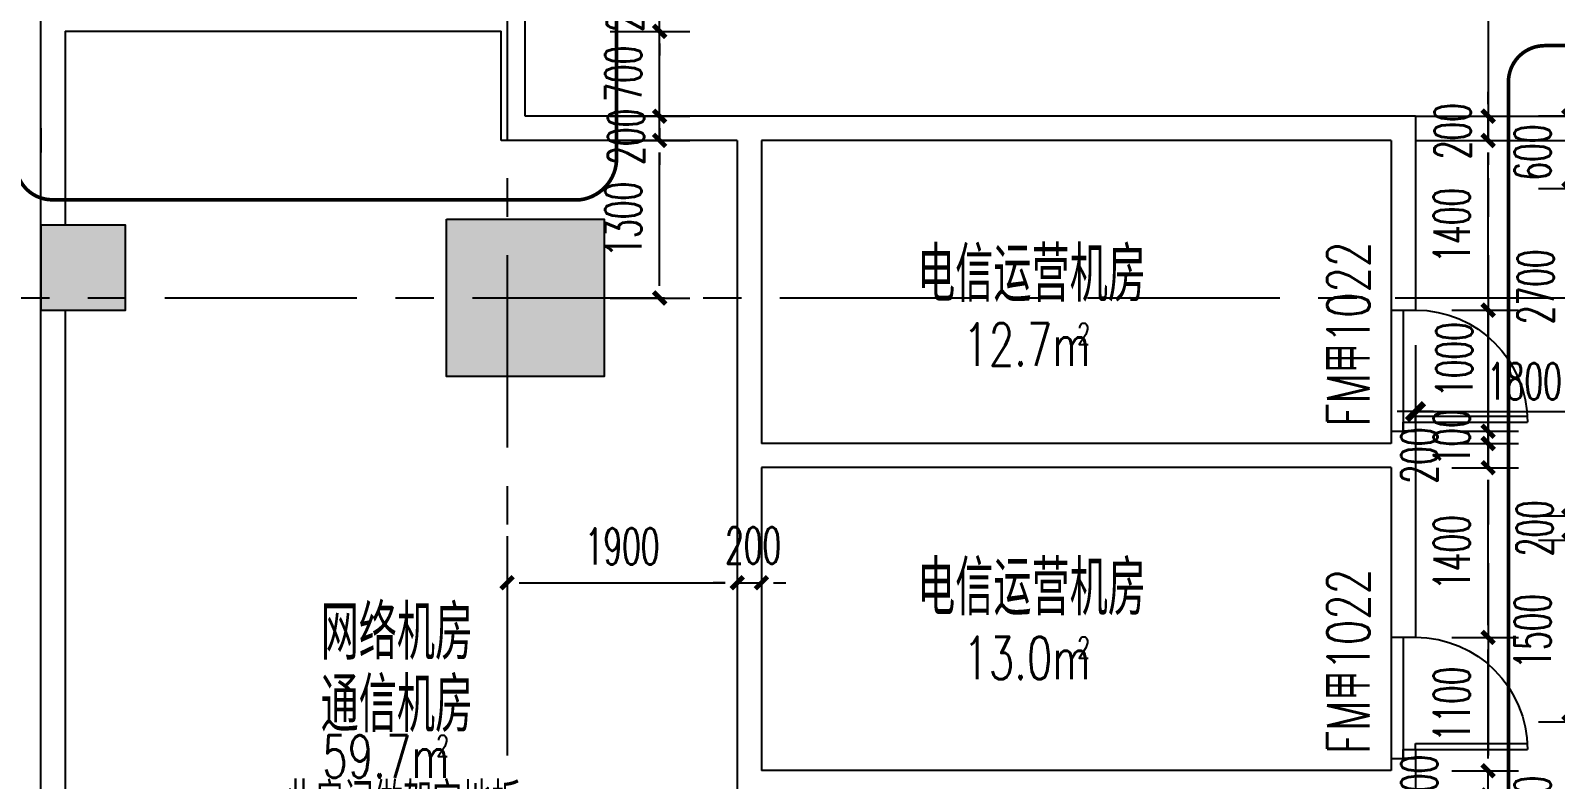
# Model space of a CAD drawing. Extents: x 824790 to 973415, y 4290613 to 4374713.
# Drawn here: x 904375 to 916966, y 4334223 to 4340402 of the extents above; entities that cross this region are included whole.
import ezdxf

# ---------------------------------------------------------------- set-up
doc = ezdxf.new("R2010")
doc.units = 0
doc.header["$LTSCALE"] = 1000
doc.header["$MEASUREMENT"] = 0
for name, pattern in [('ACAD_ISO08W100', [36, 24, -3, 6, -3]), ('CENTER', [50.8, 31.75, -6.35, 6.35, -6.35]), ('DOTE', [2.42, 2, -0.2, 0.02, -0.2]), ('HIDDEN', [0.375, 0.25, -0.125])]:
    doc.linetypes.add(name, pattern=pattern)
doc.layers.get('0').update_dxf_attribs({"color": 255, "linetype": 'CONTINUOUS'})
for name, color, linetype in [('A-AREA-TEXT', 6, 'CONTINUOUS'), ('A-DIM', 201, 'CONTINUOUS'), ('A-DOTE', 8, 'ACAD_ISO08W100'), ('A-LINE', 254, 'CONTINUOUS'), ('A-NOTE', 150, 'CONTINUOUS'), ('A-TEXT-CN', 31, 'CONTINUOUS'), ('A-WALL', 2, 'CONTINUOUS'), ('A-WINDOW', 4, 'CONTINUOUS'), ('A-WINDOW-TEXT', 93, 'CONTINUOUS'), ('DOTE', 17, 'DOTE'), ('HATCH-F252', 252, 'CONTINUOUS'), ('S-COLUMN', 1, 'CONTINUOUS'), ('柱子', 9, 'CONTINUOUS')]:
    doc.layers.add(name, color=color, linetype=linetype)
doc.styles.add('_HZTXT', font='tjromans.shx', dxfattribs={"width": 0.7, "bigfont": 'tjhztxt.shx'})
doc.styles.add('_TCH_DIM', font='SIMPLEX', dxfattribs={"bigfont": 'GBCBIG'})
doc.styles.add('DIM_FONT', font='SIMPLEX.shx', dxfattribs={"width": 0.6, "bigfont": 'GBCBIG.shx'})
doc.styles.add('PRC-S', font='TJROMANS.shx', dxfattribs={"width": 0.7, "bigfont": 'hztxt.shx'})
doc.dimstyles.new('DIM100', dxfattribs={"dimscale": 100, "dimtxt": 3, "dimasz": 0.01, "dimexe": 1, "dimexo": 1, "dimgap": 1, "dimtad": 1, "dimdec": 0, "dimzin": 0, "dimdsep": 46, "dimtxsty": 'DIM_FONT', "dimblk1": 'h-_DIMX', "dimblk2": 'h-_DIMX', "dimsah": 1, "dimcen": 0.01, "dimclrd": 256, "dimclre": 256, "dimclrt": 7, "dimadec": 3, "dimazin": 0, "dimtfac": 1, "dimtdec": 0, "dimtix": 1, "dimtmove": 2, "dimatfit": 3, "dimldrblk": 'h-_DIMX', "dimfxl": 0, "dimtolj": 1, "dimtzin": 5, "dimarcsym": 0})
doc.dimstyles.new('DIMN', dxfattribs={"dimtxt": 300, "dimasz": 100, "dimexe": 250, "dimexo": 300, "dimgap": 150, "dimtad": 1, "dimdec": 0, "dimzin": 0, "dimdsep": 46, "dimtxsty": 'DIM_FONT', "dimblk": 'h-_ArchTick', "dimcen": 0.09, "dimclrt": 7, "dimazin": 2, "dimtfac": 1, "dimtdec": 0, "dimtix": 1, "dimtmove": 2, "dimatfit": 3, "dimfxl": 0, "dimtolj": 1, "dimtzin": 0, "dimarcsym": 0})

# ---------------------------------------------------------------- blocks, each defined once
blk = doc.blocks.new('h-wrt')
at = {"layer": 'A-DOTE', "linetype": 'CENTER', "ltscale": 0.05}
for p, q in [((-2532328.9, -1744636.2), (-2532328.9, -1784214.6)), ((-2524228.9, -1744636.2), (-2524228.9, -1784214.6)), ((-2603736, -1760229), (-2483728.3, -1760229))]:
    blk.add_line(p, q, dxfattribs=at)
blk = doc.blocks.new('h-D10')
for p, q in [((75, 0), (75, 925)), ((125, 0), (125, 923.64766)), ((75, 0), (125, 0))]:
    blk.add_line(p, q)
blk.add_lwpolyline([(75, 0), (0, 0), (0, -100), (75, -100)], close=True)
blk.add_arc((75, 0), 925, 0, 90)
blk = doc.blocks.new('h-1300柱')
at = {"layer": 'HATCH-F252'}
blk.add_hatch(color=256, dxfattribs=at).paths.add_polyline_path([(944696, 4491023), (945996, 4491023), (945996, 4489723), (944696, 4489723)])
at = {"layer": 'S-COLUMN'}
blk.add_lwpolyline([(944696, 4491023), (945996, 4491023), (945996, 4489723), (944696, 4489723)], close=True, dxfattribs=at)
blk = doc.blocks.new('h-二层柱网')
at = {"layer": 'A-WALL'}
blk.add_blockref('h-1300柱', (163114, -152177), dxfattribs=at)
blk = doc.blocks.new('h-结构补小柱')
at = {"layer": 'HATCH-F252'}
blk.add_hatch(color=256, dxfattribs=at).paths.add_polyline_path([(-600, -900), (100, -900), (100, -200), (-600, -200)])
at = {"layer": '柱子', "color": 1}
blk.add_lwpolyline([(-600, -900), (100, -900), (100, -200), (-600, -200)], close=True, dxfattribs=at)
blk = doc.blocks.new('h-_DIMX')
blk.add_line((-150, 0), (150, 0))
at = {"const_width": 50}
blk.add_lwpolyline([(-70, -70), (70, 70)], dxfattribs=at)
blk = doc.blocks.new('h-_ArchTick')
at = {"color": 0, "linetype": 'ByBlock', "const_width": 0.4}
blk.add_lwpolyline([(-0.5, -0.5), (0.5, 0.5)], dxfattribs=at)
blk = doc.blocks.new('*D226')
at = {"layer": 'A-DIM', "color": 0, "lineweight": -2, "transparency": 16777216}
for p, q in [((909569, 4340695), (909569, 4340795)), ((909160, 4340595), (909819, 4340595)), ((909569, 4340395), (909569, 4340595)), ((909160, 4340395), (909819, 4340395)), ((909569, 4340295), (909569, 4340195))]:
    blk.add_line(p, q, dxfattribs=at)
at = {"layer": 'A-DIM', "color": 0, "lineweight": -2, "transparency": 16777216, "xscale": 100, "yscale": 100, "zscale": 100}
for p, rotation in [((909569, 4340595), 270), ((909569, 4340395), 90)]:
    blk.add_blockref('h-_ArchTick', p, dxfattribs=dict(at, rotation=rotation))
at = {"layer": 'A-DIM', "color": 7, "transparency": 16777216, "insert": (909282, 4340622), "char_height": 300, "attachment_point": 5, "rotation": 90, "style": 'DIM_FONT'}
blk.add_mtext('\\A1;200', dxfattribs=at)
blk = doc.blocks.new('*D924')
at = {"layer": 'A-DIM', "color": 0, "lineweight": -2, "transparency": 16777216}
for p, q in [((909569, 4340495), (909569, 4340595)), ((909160, 4340395), (909819, 4340395)), ((909569, 4339695), (909569, 4340395)), ((909160, 4339695), (909819, 4339695)), ((909569, 4339595), (909569, 4339495))]:
    blk.add_line(p, q, dxfattribs=at)
at = {"layer": 'A-DIM', "color": 0, "lineweight": -2, "transparency": 16777216, "xscale": 100, "yscale": 100, "zscale": 100}
for p, rotation in [((909569, 4340395), 270), ((909569, 4339695), 90)]:
    blk.add_blockref('h-_ArchTick', p, dxfattribs=dict(at, rotation=rotation))
at = {"layer": 'A-DIM', "color": 7, "transparency": 16777216, "insert": (909269, 4340045), "char_height": 300, "attachment_point": 5, "rotation": 90, "style": 'DIM_FONT'}
blk.add_mtext('\\A1;700', dxfattribs=at)
blk = doc.blocks.new('*D923')
at = {"layer": 'A-DIM', "color": 0, "lineweight": -2, "transparency": 16777216}
for p, q in [((909569, 4339795), (909569, 4339895)), ((909160, 4339695), (909819, 4339695)), ((909569, 4339495), (909569, 4339695)), ((909160, 4339495), (909819, 4339495)), ((909569, 4339395), (909569, 4339295))]:
    blk.add_line(p, q, dxfattribs=at)
at = {"layer": 'A-DIM', "color": 0, "lineweight": -2, "transparency": 16777216, "xscale": 100, "yscale": 100, "zscale": 100}
for p, rotation in [((909569, 4339695), 270), ((909569, 4339495), 90)]:
    blk.add_blockref('h-_ArchTick', p, dxfattribs=dict(at, rotation=rotation))
at = {"layer": 'A-DIM', "color": 7, "transparency": 16777216, "insert": (909292, 4339525), "char_height": 300, "attachment_point": 5, "rotation": 90, "style": 'DIM_FONT'}
blk.add_mtext('\\A1;200', dxfattribs=at)
blk = doc.blocks.new('*D922')
at = {"layer": 'A-DIM', "color": 0, "lineweight": -2, "transparency": 16777216}
for p, q in [((909160, 4339495), (909819, 4339495)), ((909569, 4338295), (909569, 4339395)), ((909160, 4338195), (909819, 4338195))]:
    blk.add_line(p, q, dxfattribs=at)
at = {"layer": 'A-DIM', "color": 0, "lineweight": -2, "transparency": 16777216, "xscale": 100, "yscale": 100, "zscale": 100}
for p, rotation in [((909569, 4339495), 90), ((909569, 4338195), 270)]:
    blk.add_blockref('h-_ArchTick', p, dxfattribs=dict(at, rotation=rotation))
at = {"layer": 'A-DIM', "color": 7, "transparency": 16777216, "insert": (909269, 4338845), "char_height": 300, "attachment_point": 5, "rotation": 90, "style": 'DIM_FONT'}
blk.add_mtext('\\A1;1300', dxfattribs=at)
blk = doc.blocks.new('*D921')
at = {"layer": 'A-DIM', "color": 0, "lineweight": -2, "transparency": 16777216}
for p, q in [((917077, 4339795), (917077, 4339895)), ((917310, 4339695), (916827, 4339695)), ((917077, 4339095), (917077, 4339695)), ((917310, 4339095), (916827, 4339095)), ((917077, 4338995), (917077, 4338895))]:
    blk.add_line(p, q, dxfattribs=at)
at = {"layer": 'A-DIM', "color": 0, "lineweight": -2, "transparency": 16777216, "xscale": 100, "yscale": 100, "zscale": 100}
for p, rotation in [((917077, 4339695), 270), ((917077, 4339095), 90)]:
    blk.add_blockref('h-_ArchTick', p, dxfattribs=dict(at, rotation=rotation))
at = {"layer": 'A-DIM', "color": 7, "transparency": 16777216, "insert": (916777, 4339395), "char_height": 300, "attachment_point": 5, "rotation": 90, "style": 'DIM_FONT'}
blk.add_mtext('\\A1;600', dxfattribs=at)
blk = doc.blocks.new('*D518')
at = {"layer": 'A-DIM', "color": 0, "lineweight": -2, "transparency": 16777216}
for p, q in [((917310, 4339095), (916827, 4339095)), ((917077, 4338995), (917077, 4338754)), ((917077, 4336495), (917077, 4337820)), ((917310, 4336395), (916827, 4336395))]:
    blk.add_line(p, q, dxfattribs=at)
at = {"layer": 'A-DIM', "color": 0, "lineweight": -2, "transparency": 16777216, "xscale": 100, "yscale": 100, "zscale": 100}
for p, rotation in [((917077, 4339095), 90), ((917077, 4336395), 270)]:
    blk.add_blockref('h-_ArchTick', p, dxfattribs=dict(at, rotation=rotation))
at = {"layer": 'A-DIM', "color": 7, "transparency": 16777216, "insert": (916802, 4338287), "char_height": 300, "attachment_point": 5, "rotation": 90, "style": 'DIM_FONT'}
blk.add_mtext('\\A1;2700', dxfattribs=at)
blk = doc.blocks.new('*D519')
at = {"layer": 'A-DIM', "color": 0, "lineweight": -2, "transparency": 16777216}
for p, q in [((917077, 4336495), (917077, 4336595)), ((917310, 4336395), (916827, 4336395)), ((917077, 4336195), (917077, 4336395)), ((917310, 4336195), (916827, 4336195)), ((917077, 4336095), (917077, 4335995))]:
    blk.add_line(p, q, dxfattribs=at)
at = {"layer": 'A-DIM', "color": 0, "lineweight": -2, "transparency": 16777216, "xscale": 100, "yscale": 100, "zscale": 100}
for p, rotation in [((917077, 4336395), 270), ((917077, 4336195), 90)]:
    blk.add_blockref('h-_ArchTick', p, dxfattribs=dict(at, rotation=rotation))
at = {"layer": 'A-DIM', "color": 7, "transparency": 16777216, "insert": (916794, 4336295), "char_height": 300, "attachment_point": 5, "rotation": 90, "style": 'DIM_FONT'}
blk.add_mtext('\\A1;200', dxfattribs=at)
blk = doc.blocks.new('*D520')
at = {"layer": 'A-DIM', "color": 0, "lineweight": -2, "transparency": 16777216}
for p, q in [((917310, 4336195), (916827, 4336195)), ((917077, 4334795), (917077, 4336095)), ((917310, 4334695), (916827, 4334695))]:
    blk.add_line(p, q, dxfattribs=at)
at = {"layer": 'A-DIM', "color": 0, "lineweight": -2, "transparency": 16777216, "xscale": 100, "yscale": 100, "zscale": 100}
for p, rotation in [((917077, 4336195), 90), ((917077, 4334695), 270)]:
    blk.add_blockref('h-_ArchTick', p, dxfattribs=dict(at, rotation=rotation))
at = {"layer": 'A-DIM', "color": 7, "transparency": 16777216, "insert": (916777, 4335445), "char_height": 300, "attachment_point": 5, "rotation": 90, "style": 'DIM_FONT'}
blk.add_mtext('\\A1;1500', dxfattribs=at)
blk = doc.blocks.new('*D521')
at = {"layer": 'A-DIM', "color": 0, "lineweight": -2, "transparency": 16777216}
for p, q in [((917310, 4334695), (916827, 4334695)), ((917077, 4333295), (917077, 4334595)), ((917310, 4333195), (916827, 4333195))]:
    blk.add_line(p, q, dxfattribs=at)
at = {"layer": 'A-DIM', "color": 0, "lineweight": -2, "transparency": 16777216, "xscale": 100, "yscale": 100, "zscale": 100}
for p, rotation in [((917077, 4334695), 90), ((917077, 4333195), 270)]:
    blk.add_blockref('h-_ArchTick', p, dxfattribs=dict(at, rotation=rotation))
at = {"layer": 'A-DIM', "color": 7, "transparency": 16777216, "insert": (916777, 4333945), "char_height": 300, "attachment_point": 5, "rotation": 90, "style": 'DIM_FONT'}
blk.add_mtext('\\A1;1500', dxfattribs=at)
blk = doc.blocks.new('*D633')
at = {"layer": 'A-DIM', "color": 0, "lineweight": -2, "transparency": 16777216}
for p, q in [((916410, 4334395), (916410, 4334495)), ((916110, 4334295), (916660, 4334295)), ((916410, 4334095), (916410, 4334295)), ((916110, 4334095), (916660, 4334095)), ((916410, 4333995), (916410, 4333895))]:
    blk.add_line(p, q, dxfattribs=at)
at = {"layer": 'A-DIM', "color": 0, "lineweight": -2, "transparency": 16777216, "xscale": 100, "yscale": 100, "zscale": 100}
for p, rotation in [((916410, 4334295), 270), ((916410, 4334095), 90)]:
    blk.add_blockref('h-_ArchTick', p, dxfattribs=dict(at, rotation=rotation))
at = {"layer": 'A-DIM', "color": 7, "transparency": 16777216, "insert": (915842, 4334195), "char_height": 300, "attachment_point": 5, "rotation": 90, "style": 'DIM_FONT'}
blk.add_mtext('\\A1;200', dxfattribs=at)
blk = doc.blocks.new('*D634')
at = {"layer": 'A-DIM', "color": 0, "lineweight": -2, "transparency": 16777216}
for p, q in [((916110, 4335395), (916660, 4335395)), ((916410, 4334395), (916410, 4335295)), ((916110, 4334295), (916660, 4334295))]:
    blk.add_line(p, q, dxfattribs=at)
at = {"layer": 'A-DIM', "color": 0, "lineweight": -2, "transparency": 16777216, "xscale": 100, "yscale": 100, "zscale": 100}
for p, rotation in [((916410, 4335395), 90), ((916410, 4334295), 270)]:
    blk.add_blockref('h-_ArchTick', p, dxfattribs=dict(at, rotation=rotation))
at = {"layer": 'A-DIM', "color": 7, "transparency": 16777216, "insert": (916110, 4334845), "char_height": 300, "attachment_point": 5, "rotation": 90, "style": 'DIM_FONT'}
blk.add_mtext('\\A1;1100', dxfattribs=at)
blk = doc.blocks.new('*D635')
at = {"layer": 'A-DIM', "color": 0, "lineweight": -2, "transparency": 16777216}
for p, q in [((916110, 4336795), (916660, 4336795)), ((916410, 4335495), (916410, 4336695)), ((916110, 4335395), (916660, 4335395))]:
    blk.add_line(p, q, dxfattribs=at)
at = {"layer": 'A-DIM', "color": 0, "lineweight": -2, "transparency": 16777216, "xscale": 100, "yscale": 100, "zscale": 100}
for p, rotation in [((916410, 4336795), 90), ((916410, 4335395), 270)]:
    blk.add_blockref('h-_ArchTick', p, dxfattribs=dict(at, rotation=rotation))
at = {"layer": 'A-DIM', "color": 7, "transparency": 16777216, "insert": (916110, 4336095), "char_height": 300, "attachment_point": 5, "rotation": 90, "style": 'DIM_FONT'}
blk.add_mtext('\\A1;1400', dxfattribs=at)
blk = doc.blocks.new('*D636')
at = {"layer": 'A-DIM', "color": 0, "lineweight": -2, "transparency": 16777216}
for p, q in [((916410, 4337095), (916410, 4337195)), ((916110, 4336995), (916660, 4336995)), ((916410, 4336795), (916410, 4336995)), ((916110, 4336795), (916660, 4336795)), ((916410, 4336695), (916410, 4336595))]:
    blk.add_line(p, q, dxfattribs=at)
at = {"layer": 'A-DIM', "color": 0, "lineweight": -2, "transparency": 16777216, "xscale": 100, "yscale": 100, "zscale": 100}
for p, rotation in [((916410, 4336995), 270), ((916410, 4336795), 90)]:
    blk.add_blockref('h-_ArchTick', p, dxfattribs=dict(at, rotation=rotation))
at = {"layer": 'A-DIM', "color": 7, "transparency": 16777216, "insert": (915842, 4336895), "char_height": 300, "attachment_point": 5, "rotation": 90, "style": 'DIM_FONT'}
blk.add_mtext('\\A1;200', dxfattribs=at)
blk = doc.blocks.new('*D637')
at = {"layer": 'A-DIM', "color": 0, "lineweight": -2, "transparency": 16777216}
for p, q in [((916410, 4337195), (916410, 4337295)), ((916110, 4337095), (916660, 4337095)), ((916110, 4336995), (916660, 4336995)), ((916410, 4336995), (916410, 4337095)), ((916410, 4336895), (916410, 4336795))]:
    blk.add_line(p, q, dxfattribs=at)
at = {"layer": 'A-DIM', "color": 0, "lineweight": -2, "transparency": 16777216, "xscale": 100, "yscale": 100, "zscale": 100}
for p, rotation in [((916410, 4337095), 270), ((916410, 4336995), 90)]:
    blk.add_blockref('h-_ArchTick', p, dxfattribs=dict(at, rotation=rotation))
at = {"layer": 'A-DIM', "color": 7, "transparency": 16777216, "insert": (916110, 4337045), "char_height": 300, "attachment_point": 5, "rotation": 90, "style": 'DIM_FONT'}
blk.add_mtext('\\A1;100', dxfattribs=at)
blk = doc.blocks.new('*D638')
at = {"layer": 'A-DIM', "color": 0, "lineweight": -2, "transparency": 16777216}
for p, q in [((916410, 4338195), (916410, 4338295)), ((916110, 4338095), (916660, 4338095)), ((916410, 4337095), (916410, 4338095)), ((916110, 4337095), (916660, 4337095)), ((916410, 4336995), (916410, 4336895))]:
    blk.add_line(p, q, dxfattribs=at)
at = {"layer": 'A-DIM', "color": 0, "lineweight": -2, "transparency": 16777216, "xscale": 100, "yscale": 100, "zscale": 100}
for p, rotation in [((916410, 4338095), 270), ((916410, 4337095), 90)]:
    blk.add_blockref('h-_ArchTick', p, dxfattribs=dict(at, rotation=rotation))
at = {"layer": 'A-DIM', "color": 7, "transparency": 16777216, "insert": (916130, 4337687), "char_height": 300, "attachment_point": 5, "rotation": 90, "style": 'DIM_FONT'}
blk.add_mtext('\\A1;1000', dxfattribs=at)
blk = doc.blocks.new('*D920')
at = {"layer": 'A-DIM', "color": 0, "lineweight": -2, "transparency": 16777216}
for p, q in [((916110, 4339495), (916660, 4339495)), ((916410, 4338195), (916410, 4339395)), ((916110, 4338095), (916660, 4338095))]:
    blk.add_line(p, q, dxfattribs=at)
at = {"layer": 'A-DIM', "color": 0, "lineweight": -2, "transparency": 16777216, "xscale": 100, "yscale": 100, "zscale": 100}
for p, rotation in [((916410, 4339495), 90), ((916410, 4338095), 270)]:
    blk.add_blockref('h-_ArchTick', p, dxfattribs=dict(at, rotation=rotation))
at = {"layer": 'A-DIM', "color": 7, "transparency": 16777216, "insert": (916110, 4338795), "char_height": 300, "attachment_point": 5, "rotation": 90, "style": 'DIM_FONT'}
blk.add_mtext('\\A1;1400', dxfattribs=at)
blk = doc.blocks.new('*D919')
at = {"layer": 'A-DIM', "color": 0, "lineweight": -2, "transparency": 16777216}
for p, q in [((916410, 4339795), (916410, 4339895)), ((916110, 4339695), (916660, 4339695)), ((916410, 4339495), (916410, 4339695)), ((916110, 4339495), (916660, 4339495)), ((916410, 4339395), (916410, 4339295))]:
    blk.add_line(p, q, dxfattribs=at)
at = {"layer": 'A-DIM', "color": 0, "lineweight": -2, "transparency": 16777216, "xscale": 100, "yscale": 100, "zscale": 100}
for p, rotation in [((916410, 4339695), 270), ((916410, 4339495), 90)]:
    blk.add_blockref('h-_ArchTick', p, dxfattribs=dict(at, rotation=rotation))
at = {"layer": 'A-DIM', "color": 7, "transparency": 16777216, "insert": (916117, 4339571), "char_height": 300, "attachment_point": 5, "rotation": 90, "style": 'DIM_FONT'}
blk.add_mtext('\\A1;200', dxfattribs=at)
blk = doc.blocks.new('*D639')
at = {"layer": 'A-DIM', "color": 0, "lineweight": -2, "transparency": 16777216}
for p, q in [((908310, 4336229), (908310, 4335596)), ((910210, 4336229), (910210, 4335596)), ((908410, 4335846), (910110, 4335846))]:
    blk.add_line(p, q, dxfattribs=at)
at = {"layer": 'A-DIM', "color": 0, "lineweight": -2, "transparency": 16777216, "xscale": 100, "yscale": 100, "zscale": 100, "rotation": 180}
blk.add_blockref('h-_ArchTick', (908310, 4335846), dxfattribs=at)
at = {"layer": 'A-DIM', "color": 0, "lineweight": -2, "transparency": 16777216, "xscale": 100, "yscale": 100, "zscale": 100}
blk.add_blockref('h-_ArchTick', (910210, 4335846), dxfattribs=at)
at = {"layer": 'A-DIM', "color": 7, "transparency": 16777216, "insert": (909260, 4336146), "char_height": 300, "attachment_point": 5, "style": 'DIM_FONT'}
blk.add_mtext('\\A1;1900', dxfattribs=at)
blk = doc.blocks.new('*D640')
at = {"layer": 'A-DIM', "color": 0, "lineweight": -2, "transparency": 16777216}
for p, q in [((910210, 4336229), (910210, 4335596)), ((910410, 4336229), (910410, 4335596)), ((910110, 4335846), (910010, 4335846)), ((910210, 4335846), (910410, 4335846)), ((910510, 4335846), (910610, 4335846))]:
    blk.add_line(p, q, dxfattribs=at)
at = {"layer": 'A-DIM', "color": 0, "lineweight": -2, "transparency": 16777216, "xscale": 100, "yscale": 100, "zscale": 100}
blk.add_blockref('h-_ArchTick', (910210, 4335846), dxfattribs=at)
at = {"layer": 'A-DIM', "color": 0, "lineweight": -2, "transparency": 16777216, "xscale": 100, "yscale": 100, "zscale": 100, "rotation": 180}
blk.add_blockref('h-_ArchTick', (910410, 4335846), dxfattribs=at)
at = {"layer": 'A-DIM', "color": 7, "transparency": 16777216, "insert": (910341, 4336153), "char_height": 300, "attachment_point": 5, "style": 'DIM_FONT'}
blk.add_mtext('\\A1;200', dxfattribs=at)

msp = doc.modelspace()

# ---------------------------------------------------------------- linework, layer by layer
at = {"layer": 'A-LINE'}
for p, q in [((915609.9, 4338095.4), (915609.9, 4337095.4)), ((915709.9, 4338095.4), (915709.9, 4337095.4)), ((915609.9, 4335395.4), (915609.9, 4334395.4)), ((915709.9, 4335395.4), (915709.9, 4334395.4))]:
    msp.add_line(p, q, dxfattribs=at)
at = {"layer": 'A-NOTE', "linetype": 'HIDDEN', "const_width": 30, "elevation": 0}
msp.add_lwpolyline([(904553.6, 4348423.7), (908914.2, 4348423.7, -0.4142136), (909214.2, 4348123.7), (909214.2, 4339355.4, -0.3812248), (908914.2, 4339005.4), (904553.6, 4339005.4, -0.4142136), (904253.6, 4339305.4), (904253.6, 4348123.7, -0.4142136)], format="xyb", close=True, dxfattribs=at)
at = {"layer": 'A-NOTE', "linetype": 'HIDDEN', "const_width": 30}
msp.add_lwpolyline([(916877.6, 4340277.1), (940495.5, 4340277.1, -0.4142136), (940795.5, 4339977.1), (940795.5, 4327483, -0.4142136), (940495.5, 4327183), (916877.6, 4327183, -0.4142136), (916577.6, 4327483), (916577.6, 4339977.1, -0.4142136)], format="xyb", close=True, dxfattribs=at)
at = {"layer": 'A-WALL'}
for p, q in [((904459.9, 4320395.4), (904459.9, 4346995.4)), ((908459.9, 4339695.4), (908459.9, 4346645.4)), ((904659.9, 4340395.4), (908259.9, 4340395.4)), ((904659.9, 4340395.4), (904659.9, 4338795.4)), ((908259.9, 4339495.4), (908259.9, 4340395.4)), ((915809.9, 4339695.4), (908459.9, 4339695.4)), ((915809.9, 4339695.4), (915809.9, 4338095.4)), ((904459.9, 4339595.4), (904459.9, 4339395.4)), ((910209.9, 4339495.4), (908259.9, 4339495.4)), ((910209.9, 4339495.4), (910209.9, 4330145.4)), ((910409.9, 4339495.4), (910409.9, 4336995.4)), ((915609.9, 4339495.4), (910409.9, 4339495.4)), ((915609.9, 4339495.4), (915609.9, 4338095.4)), ((904659.9, 4338095.4), (904659.9, 4329295.4)), ((915609.9, 4338095.4), (915809.9, 4338095.4)), ((915609.9, 4336995.4), (910409.9, 4336995.4)), ((915609.9, 4337095.4), (915609.9, 4336995.4)), ((915609.9, 4337095.4), (915809.9, 4337095.4)), ((915809.9, 4337095.4), (915809.9, 4335395.4)), ((910409.9, 4336795.4), (910409.9, 4334295.4)), ((915609.9, 4336795.4), (910409.9, 4336795.4)), ((915609.9, 4336795.4), (915609.9, 4335395.4)), ((915609.9, 4335395.4), (915809.9, 4335395.4)), ((915609.9, 4334395.4), (915609.9, 4334295.4)), ((915609.9, 4334395.4), (915809.9, 4334395.4)), ((915809.9, 4334395.4), (915809.9, 4332695.4)), ((915609.9, 4334295.4), (910409.9, 4334295.4))]:
    msp.add_line(p, q, dxfattribs=at)
at = {"layer": 'A-WINDOW'}
for p, q in [((915809.9, 4339695.4), (917559.9, 4339695.4)), ((915809.9, 4339495.4), (917559.9, 4339495.4))]:
    msp.add_line(p, q, dxfattribs=at)

# ---------------------------------------------------------------- block references
at = {"layer": 'A-WINDOW', "xscale": -1, "rotation": 270}
for p in [(915809.9, 4337095.4), (915809.9, 4334395.4)]:
    msp.add_blockref('h-D10', p, dxfattribs=at)
at = {"layer": 'DOTE'}
msp.add_blockref('h-wrt', (3440638.8, 6098424.3), dxfattribs=at)
at = {"layer": 'S-COLUMN'}
for name, p in [('h-二层柱网', (-200000, 0)), ('h-结构补小柱', (905059.9, 4338995.4))]:
    msp.add_blockref(name, p, dxfattribs=at)

# ---------------------------------------------------------------- texts
at = {"layer": 'A-AREA-TEXT', "style": '_HZTXT', "width": 0.7}
for s, height, p in [('12.7m', 350, (912076.6, 4337636.5)), ('2', 175, (913018.9, 4337811.5)), ('13.0m', 350, (912076.6, 4335049.7)), ('2', 175, (913018.9, 4335224.7)), ('59.7m', 350, (906783.9, 4334237.4)), ('2', 175, (907726.2, 4334412.4))]:
    msp.add_text(s, height=height, dxfattribs=at).set_placement(p)
at = {"layer": 'A-NOTE', "color": 7, "style": '_TCH_DIM'}
msp.add_text('此房间做架空地板', height=337.59, dxfattribs=at).set_placement((906477.9, 4333859.8, -0.3))
at = {"layer": 'A-TEXT-CN', "style": 'PRC-S', "width": 0.7}
for s, p in [('电信运营机房', (911695.1, 4338164.4)), ('电信运营机房', (911695.1, 4335577.6)), ('网络机房', (906769.9, 4335210.3)), ('通信机房', (906769.9, 4334613.2))]:
    msp.add_text(s, height=450, dxfattribs=at).set_placement(p)
at = {"layer": 'A-WINDOW-TEXT', "style": 'PRC-S', "width": 0.7}
for p in [(915431.1, 4337134.7), (915431.1, 4334434.7)]:
    msp.add_text('FM甲1022', height=350, rotation=90, dxfattribs=at).set_placement(p)

# ---------------------------------------------------------------- dimensions: what is measured, and where the dimension line sits
at = {"layer": 'A-DIM'}
for base, p1, p2, angle, picture, middle in [((909568.7, 4340595.4), (908860.1, 4340395.4), (908860.1, 4340595.4), 90, '*D226', (909281.7, 4340622)), ((909568.7, 4339695.4), (908860.1, 4339495.4), (908860.1, 4339695.4), 90, '*D923', (909291.9, 4339525.5)), ((916409.9, 4339695.4), (915809.9, 4339495.4), (915809.9, 4339695.4), 90, '*D919', (916116.7, 4339570.7)), ((917077.3, 4339095.4), (917609.9, 4336395.4), (917609.9, 4339095.4), 90, '*D518', (916802.3, 4338287.1)), ((916409.9, 4338095.4), (915809.9, 4337095.4), (915809.9, 4338095.4), 90, '*D638', (916129.9, 4337687.4)), ((916409.9, 4336995.4), (915809.9, 4336795.4), (915809.9, 4336995.4), 90, '*D636', (915842.4, 4336895.4)), ((917077.3, 4336395.4), (917609.9, 4336195.4), (917609.9, 4336395.4), 90, '*D519', (916793.6, 4336295.4)), ((910409.9, 4335845.8), (910209.9, 4336528.8), (910409.9, 4336528.8), 0, '*D640', (910341, 4336153.4)), ((916409.9, 4334295.4), (915809.9, 4334095.4), (915809.9, 4334295.4), 90, '*D633', (915842.4, 4334195.4))]:
    dim = msp.add_linear_dim(base=base, p1=p1, p2=p2, angle=angle, dimstyle='DIMN', dxfattribs=at)
    dim.commit()
    dim.dimension.update_dxf_attribs({"geometry": picture, "text_midpoint": middle, "dimtype": 129})
for p1, p2, distance, picture, middle in [((908860.1, 4339695.4), (908860.1, 4340395.4), -708.7, '*D924', (909268.7, 4340045.4)), ((917609.9, 4339095.4), (917609.9, 4339695.4), 532.6, '*D921', (916777.3, 4339395.4)), ((908860.1, 4338195.4), (908860.1, 4339495.4), -708.7, '*D922', (909268.7, 4338845.4)), ((915809.9, 4338095.4), (915809.9, 4339495.4), -600, '*D920', (916109.9, 4338795.4)), ((915809.9, 4336995.4), (915809.9, 4337095.4), -600, '*D637', (916109.9, 4337045.4)), ((915809.9, 4335395.4), (915809.9, 4336795.4), -600, '*D635', (916109.9, 4336095.4)), ((908309.9, 4336528.8), (910209.9, 4336528.8), -683, '*D639', (909259.9, 4336145.8)), ((917609.9, 4334695.4), (917609.9, 4336195.4), 532.6, '*D520', (916777.3, 4335445.4)), ((915809.9, 4334295.4), (915809.9, 4335395.4), -600, '*D634', (916109.9, 4334845.4)), ((917609.9, 4333195.4), (917609.9, 4334695.4), 532.6, '*D521', (916777.3, 4333945.4))]:
    dim = msp.add_aligned_dim(p1=p1, p2=p2, distance=distance, dimstyle='DIMN', dxfattribs=at)
    dim.commit()
    dim.dimension.update_dxf_attribs({"geometry": picture, "text_midpoint": middle})
msp.add_aligned_dim(p1=(915809.9, 4337904.5), p2=(917609.9, 4337904.5), distance=-646.9, dimstyle='DIM100', dxfattribs=at).render()

doc.saveas('drawing.dxf')
